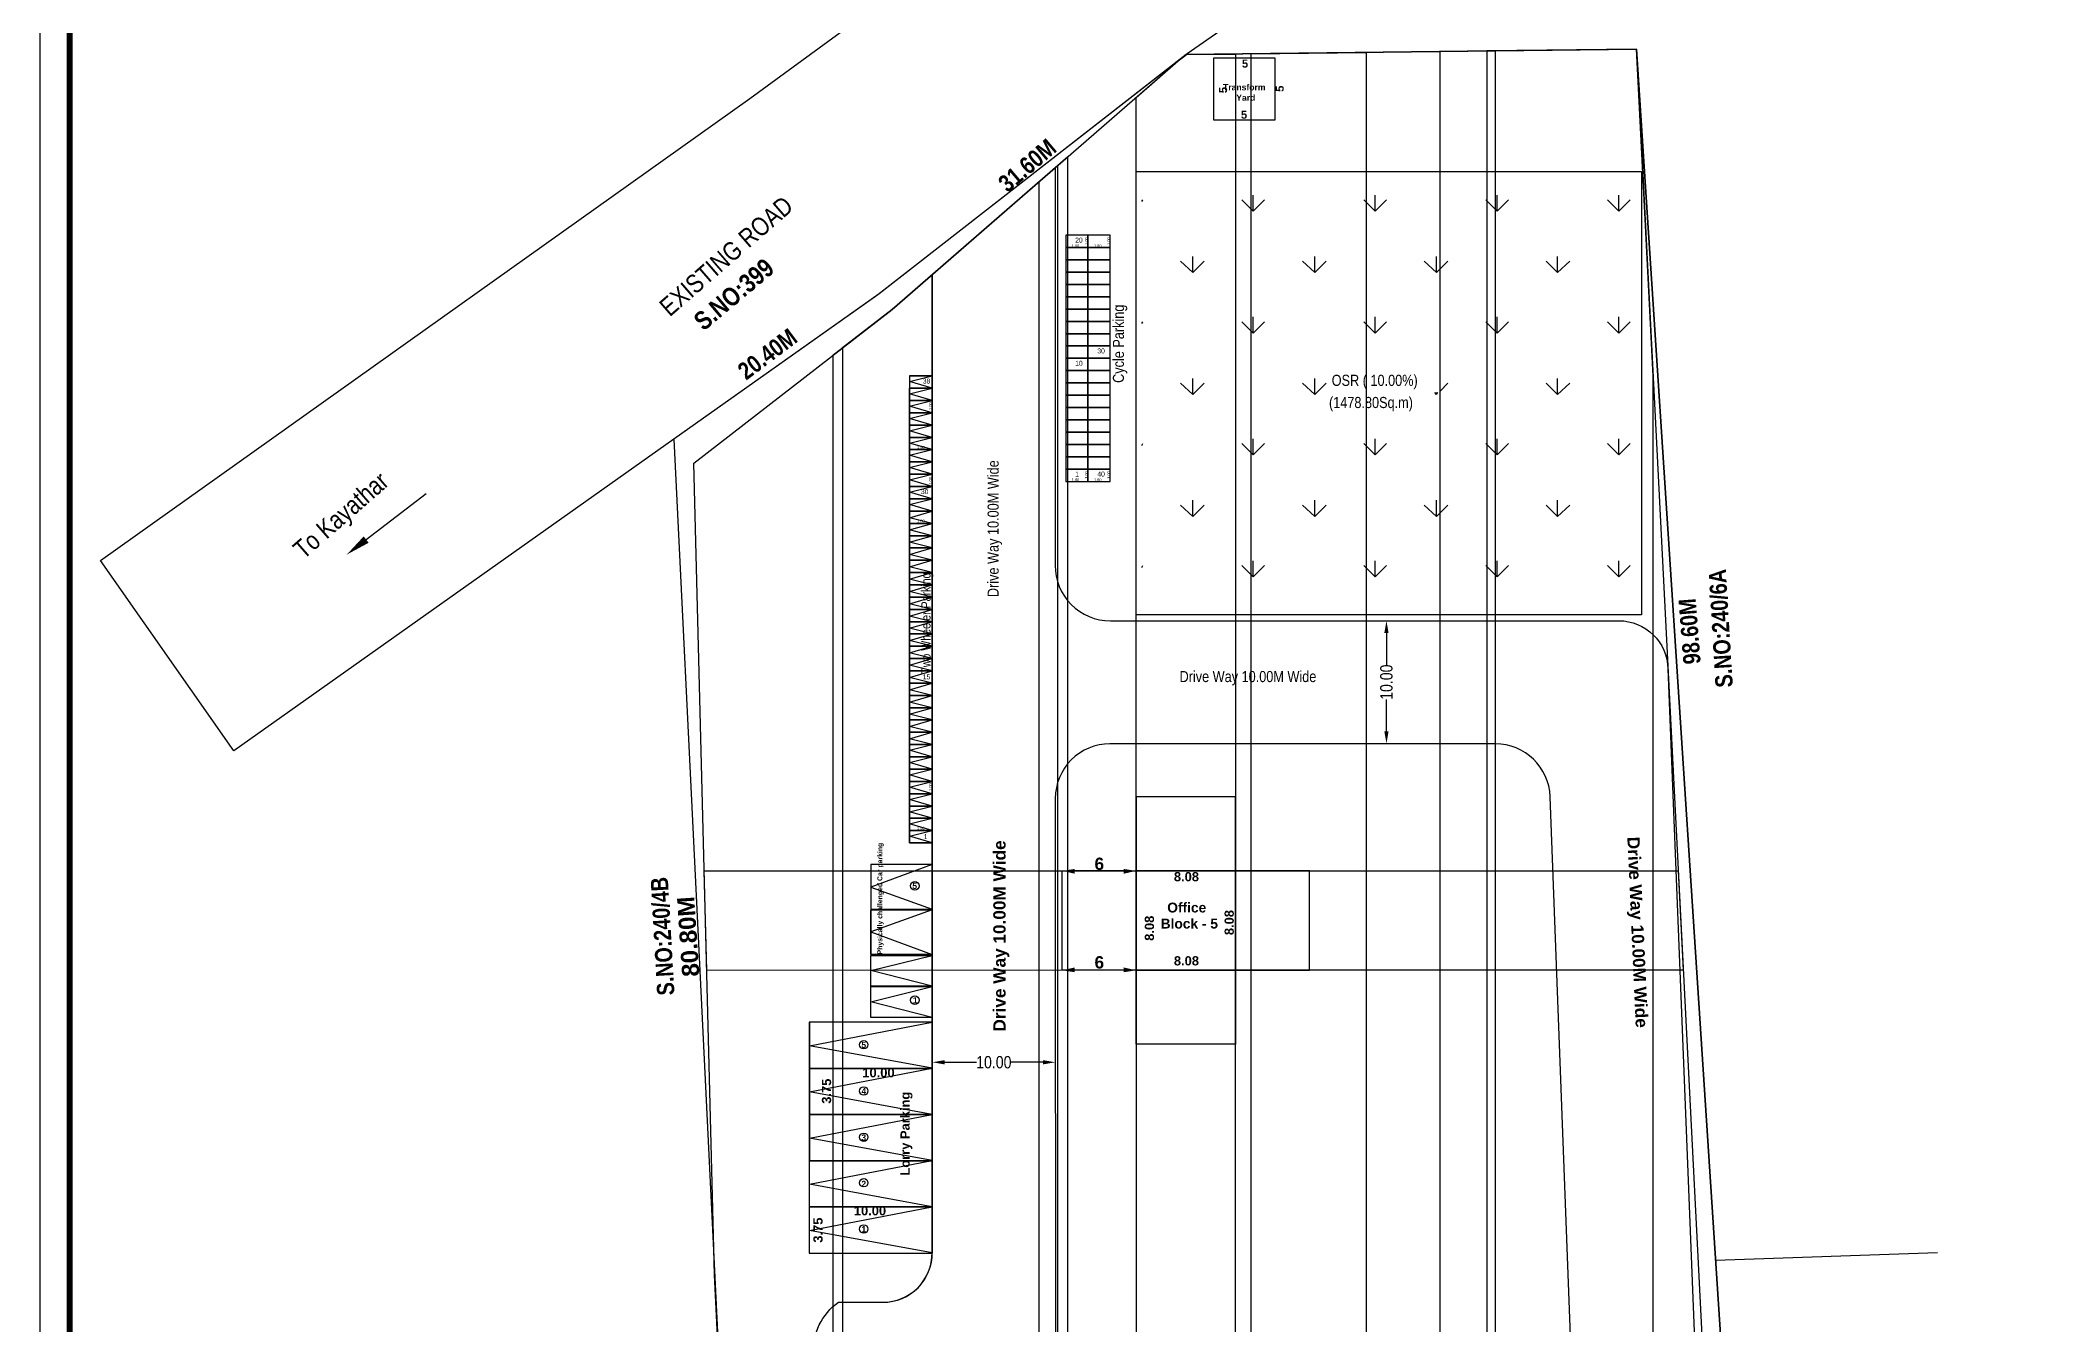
# Model space of a CAD drawing. Header units: metres. Extents: x -941 to 1333, y -28 to 1490.
# Drawn here: x 992.4 to 1155.2, y 576.6 to 680.9 of the extents above; entities that cross this region are included whole.
import ezdxf
from ezdxf import colors
from ezdxf.entities.mleader import LeaderData, LeaderLine
from ezdxf.math import Vec2, Vec3

# ---------------------------------------------------------------- set-up
doc = ezdxf.new("R2010")
doc.units = ezdxf.units.M
for name, color, linetype in [('AS_AT_SITE', 6, 'Continuous'), ('BLK_1_LVL_0_FRONT_SETBACK', 2, 'Continuous'), ('BLK_2_LVL_0_SIDE_SETBACK2', 102, 'Continuous'), ('BLK_3_LVL_0_REAR_SETBACK', 11, 'Continuous'), ('BLK_4_LVL_0_REAR_SETBACK', 11, 'Continuous'), ('BLK_5_COVERED_AREA', 140, 'Continuous'), ('BLK_5_FLR_0_BLT_UP_AREA', 1, 'Continuous'), ('BLK_5_INTERNAL_VEHICULAR_ACCESS', 161, 'Continuous'), ('BLK_5_LVL_0_BLDG_FOOT_PRINT', 1, 'Continuous'), ('BLK_5_LVL_0_FRONT_SETBACK', 2, 'Continuous'), ('BLK_5_LVL_0_REAR_SETBACK', 11, 'Continuous'), ('BLK_5_LVL_0_SIDE_SETBACK1', 171, 'Continuous'), ('BLK_5_LVL_0_SIDE_SETBACK2', 102, 'Continuous'), ('BLK_6_LVL_0_SIDE_SETBACK2', 102, 'Continuous'), ('CYCLE_PARKING', 100, 'Continuous'), ('DA_PARKING', 1, 'Continuous'), ('DISTANCE_BLK', 238, 'Continuous'), ('DRIVE_WAY', 255, 'Continuous'), ('FMB_OR_PLR', 70, 'Continuous'), ('LORRY_PARKING', 175, 'Continuous'), ('OSR_PLAN', 7, 'Continuous'), ('PARKING_SLOT', 30, 'Continuous'), ('PLOT_BOUNDARY', 70, 'Continuous'), ('ROAD_WIDTH', 2, 'Continuous'), ('SUPER_IMPOSED', 5, 'Continuous'), ('TRANSFORMER_YARD', 7, 'Continuous'), ('TWO_WHEELER_PARKING', 2, 'Continuous'), ('window', 3, 'Continuous')]:
    doc.layers.add(name, color=color, linetype=linetype)
doc.styles.add('PDF Arial Bold', font='arialbd.ttf')
doc.styles.get("Standard").update_dxf_attribs({"font": 'arial.ttf'})
doc.styles.add('style2', font='swisscb.ttf')
doc.styles.add('style2A', font='swissc.ttf')
doc.dimstyles.get("Standard").update_dxf_attribs({"dimtxt": 0.4, "dimasz": 0.18, "dimexe": 0.18, "dimexo": 0.0625, "dimgap": 0, "dimtad": 0, "dimzin": 0, "dimdsep": 46, "dimtxsty": 'style2A', "dimcen": 0.09, "dimse1": 1, "dimse2": 1, "dimadec": 0, "dimazin": 0, "dimtfac": 1, "dimtofl": 0, "dimtmove": 0, "dimatfit": 3, "dimfxl": 0, "dimtolj": 1, "dimtzin": 0, "dimarcsym": 0})

# ---------------------------------------------------------------- blocks, each defined once
blk = doc.blocks.new('*D7')
at = {"layer": 'Defpoints', "color": 0}
for p in [(1064.94, 597.39), (1074.94, 597.92), (1074.94, 597.42)]:
    blk.add_point(p, dxfattribs=at)
at = {"layer": 'DRIVE_WAY', "color": 0, "lineweight": -2}
for p, q in [((1065.94, 597.92), (1068.53, 597.92)), ((1073.94, 597.92), (1071.35, 597.92))]:
    blk.add_line(p, q, dxfattribs=at)
at = {"layer": 'DRIVE_WAY', "color": 0}
for points in [[(1065.94, 598.09), (1065.94, 597.75), (1064.94, 597.92)], [(1073.94, 598.09), (1073.94, 597.75), (1074.94, 597.92)]]:
    blk.add_solid(points, dxfattribs=at)
at = {"layer": 'DRIVE_WAY', "color": 0, "insert": (1069.94, 597.92), "char_height": 1, "attachment_point": 5, "style": 'style2A'}
blk.add_mtext('\\A1;10.00', dxfattribs=at)
blk = doc.blocks.new('*D8')
at = {"layer": 'Defpoints', "color": 0}
for p in [(1101.8, 633.79), (1101.8, 623.79), (1101.84, 623.79)]:
    blk.add_point(p, dxfattribs=at)
at = {"layer": 'DRIVE_WAY', "color": 0, "lineweight": -2}
for p, q in [((1101.84, 632.79), (1101.84, 630.2)), ((1101.84, 624.79), (1101.84, 627.38))]:
    blk.add_line(p, q, dxfattribs=at)
at = {"layer": 'DRIVE_WAY', "color": 0}
for points in [[(1101.67, 632.79), (1102.01, 632.79), (1101.84, 633.79)], [(1101.67, 624.79), (1102.01, 624.79), (1101.84, 623.79)]]:
    blk.add_solid(points, dxfattribs=at)
at = {"layer": 'DRIVE_WAY', "color": 0, "insert": (1101.84, 628.79), "char_height": 1, "attachment_point": 5, "rotation": 90, "style": 'style2A'}
blk.add_mtext('\\A1;10.00', dxfattribs=at)

msp = doc.modelspace()

# ---------------------------------------------------------------- linework, layer by layer
at = {"lineweight": 25}
for p, q in [((1064.93667, 661.89796), (1064.93667, 582.42146)), ((1063.09419, 653.66402), (1064.93667, 653.66402)), ((1063.09419, 653.2034), (1064.93667, 653.66402)), ((1064.93667, 652.66601), (1063.09419, 653.2034)), ((1063.09419, 651.668), (1063.09419, 652.66601)), ((1063.09419, 652.66601), (1064.93667, 652.66601)), ((1063.09419, 652.20539), (1064.93667, 652.66601)), ((1064.93667, 652.66601), (1064.93667, 651.668)), ((1064.93667, 651.668), (1063.09419, 652.20539)), ((1063.09419, 650.66999), (1063.09419, 651.668)), ((1063.09419, 651.668), (1064.93667, 651.668)), ((1063.09419, 651.20738), (1064.93667, 651.668)), ((1064.93667, 651.668), (1063.09419, 651.668)), ((1064.93667, 650.66999), (1063.09419, 651.20738)), ((1064.93667, 651.668), (1064.93667, 650.66999)), ((1063.09419, 649.67198), (1063.09419, 650.66999)), ((1063.09419, 650.66999), (1064.93667, 650.66999)), ((1063.09419, 650.20937), (1064.93667, 650.66999)), ((1064.93667, 650.66999), (1063.09419, 650.66999)), ((1064.93667, 649.67198), (1063.09419, 650.20937)), ((1063.09419, 648.67397), (1063.09419, 649.67198)), ((1063.09419, 649.67198), (1064.93667, 649.67198)), ((1063.09419, 649.21136), (1064.93667, 649.67198)), ((1064.93667, 649.67198), (1063.09419, 649.67198)), ((1064.93667, 650.66999), (1064.93667, 649.67198)), ((1064.93667, 649.67198), (1064.93667, 648.67397)), ((1064.93667, 648.67397), (1063.09419, 649.21136)), ((1063.09419, 647.67596), (1063.09419, 648.67397)), ((1063.09419, 648.67397), (1064.93667, 648.67397)), ((1063.09419, 648.21335), (1064.93667, 648.67397)), ((1064.93667, 648.67397), (1063.09419, 648.67397)), ((1064.93667, 647.67596), (1063.09419, 648.21335)), ((1063.09419, 646.67795), (1063.09419, 647.67596)), ((1063.09419, 647.67596), (1064.93667, 647.67596)), ((1063.09419, 647.21534), (1064.93667, 647.67596)), ((1064.93667, 647.67596), (1063.09419, 647.67596)), ((1064.93667, 648.67397), (1064.93667, 647.67596)), ((1064.93667, 647.67596), (1064.93667, 646.67795)), ((1064.93667, 646.67795), (1063.09419, 647.21534)), ((1063.09419, 645.67994), (1063.09419, 646.67795)), ((1063.09419, 646.67795), (1064.93667, 646.67795)), ((1063.09419, 646.21733), (1064.93667, 646.67795)), ((1064.93667, 646.67795), (1063.09419, 646.67795)), ((1064.93667, 645.67994), (1063.09419, 646.21733)), ((1064.93667, 646.67795), (1064.93667, 645.67994)), ((1063.09419, 644.68193), (1063.09419, 645.67994)), ((1063.09419, 645.67994), (1064.93667, 645.67994)), ((1063.09419, 645.21932), (1064.93667, 645.67994)), ((1064.93667, 645.67994), (1063.09419, 645.67994)), ((1064.93667, 644.68193), (1063.09419, 645.21932)), ((1063.09419, 643.68392), (1063.09419, 644.68193)), ((1063.09419, 644.68193), (1064.93667, 644.68193)), ((1063.09419, 644.22131), (1064.93667, 644.68193)), ((1064.93667, 644.68193), (1063.09419, 644.68193)), ((1064.93667, 645.67994), (1064.93667, 644.68193)), ((1064.93667, 644.68193), (1064.93667, 643.68392)), ((1064.93667, 643.68392), (1063.09419, 644.22131)), ((1063.09419, 642.68591), (1063.09419, 643.68392)), ((1063.09419, 643.68392), (1064.93667, 643.68392)), ((1063.09419, 643.2233), (1064.93667, 643.68392)), ((1064.93667, 643.68392), (1063.09419, 643.68392)), ((1064.93667, 642.68591), (1063.09419, 643.2233)), ((1064.93667, 643.68392), (1064.93667, 642.68591)), ((1063.09419, 641.6879), (1063.09419, 642.68591)), ((1063.09419, 642.68591), (1064.93667, 642.68591)), ((1063.09419, 642.14852), (1064.93667, 642.68591)), ((1064.93667, 642.68591), (1063.09419, 642.68591)), ((1064.93667, 641.6879), (1063.09419, 642.14852)), ((1063.09419, 640.68989), (1063.09419, 641.6879)), ((1063.09419, 641.6879), (1064.93667, 641.6879)), ((1063.09419, 641.15051), (1064.93667, 641.6879)), ((1064.93667, 641.6879), (1063.09419, 641.6879)), ((1064.93667, 642.68591), (1064.93667, 641.6879)), ((1064.93667, 641.6879), (1064.93667, 640.68989)), ((1064.93667, 640.68989), (1063.09419, 641.15051)), ((1063.09419, 639.69188), (1063.09419, 640.68989)), ((1063.09419, 640.68989), (1064.93667, 640.68989)), ((1063.09419, 640.1525), (1064.93667, 640.68989)), ((1064.93667, 640.68989), (1063.09419, 640.68989)), ((1064.93667, 639.69188), (1063.09419, 640.1525)), ((1063.09419, 638.69387), (1063.09419, 639.69188)), ((1063.09419, 639.69188), (1064.93667, 639.69188)), ((1063.09419, 639.15449), (1064.93667, 639.69188)), ((1064.93667, 639.69188), (1063.09419, 639.69188)), ((1064.93667, 640.68989), (1064.93667, 639.69188)), ((1064.93667, 639.69188), (1064.93667, 638.69387)), ((1064.93667, 638.69387), (1063.09419, 639.15449)), ((1063.09419, 637.69586), (1063.09419, 638.69387)), ((1063.09419, 638.69387), (1064.93667, 638.69387)), ((1063.09419, 638.15648), (1064.93667, 638.69387)), ((1064.93667, 638.69387), (1063.09419, 638.69387)), ((1064.93667, 637.69586), (1063.09419, 638.15648)), ((1064.93667, 638.69387), (1064.93667, 637.69586)), ((1063.09419, 636.69785), (1063.09419, 637.69586)), ((1063.09419, 637.69586), (1064.93667, 637.69586)), ((1063.09419, 637.15847), (1064.93667, 637.69586)), ((1064.93667, 637.69586), (1063.09419, 637.69586)), ((1064.93667, 636.69785), (1063.09419, 637.15847)), ((1063.09419, 635.69984), (1063.09419, 636.69785)), ((1063.09419, 636.69785), (1064.93667, 636.69785)), ((1063.09419, 636.16046), (1064.93667, 636.69785)), ((1064.93667, 636.69785), (1063.09419, 636.69785)), ((1064.93667, 637.69586), (1064.93667, 636.69785)), ((1064.93667, 636.69785), (1064.93667, 635.69984)), ((1064.93667, 635.69984), (1063.09419, 636.16046)), ((1063.09419, 634.70183), (1063.09419, 635.69984)), ((1063.09419, 635.69984), (1064.93667, 635.69984)), ((1063.09419, 635.16245), (1064.93667, 635.69984)), ((1064.93667, 635.69984), (1063.09419, 635.69984)), ((1064.93667, 634.70183), (1063.09419, 635.16245)), ((1063.09419, 633.70382), (1063.09419, 634.70183)), ((1063.09419, 634.70183), (1064.93667, 634.70183)), ((1063.09419, 634.16444), (1064.93667, 634.70183)), ((1064.93667, 634.70183), (1063.09419, 634.70183)), ((1064.93667, 635.69984), (1064.93667, 634.70183)), ((1064.93667, 634.70183), (1064.93667, 633.70382)), ((1064.93667, 633.70382), (1063.09419, 634.16444)), ((1063.09419, 632.70581), (1063.09419, 633.70382)), ((1063.09419, 633.70382), (1064.93667, 633.70382)), ((1063.09419, 633.16643), (1064.93667, 633.70382)), ((1064.93667, 633.70382), (1063.09419, 633.70382)), ((1064.93667, 632.70581), (1063.09419, 633.16643)), ((1064.93667, 633.70382), (1064.93667, 632.70581)), ((1063.09419, 631.7078), (1063.09419, 632.70581)), ((1063.09419, 632.70581), (1064.93667, 632.70581)), ((1063.09419, 632.16842), (1064.93667, 632.70581)), ((1064.93667, 632.70581), (1063.09419, 632.70581)), ((1064.93667, 631.7078), (1063.09419, 632.16842)), ((1063.09419, 630.70979), (1063.09419, 631.7078)), ((1063.09419, 631.7078), (1064.93667, 631.7078)), ((1063.09419, 631.17041), (1064.93667, 631.7078)), ((1064.93667, 631.7078), (1063.09419, 631.7078)), ((1064.93667, 632.70581), (1064.93667, 631.7078)), ((1064.93667, 631.7078), (1064.93667, 630.70979)), ((1064.93667, 630.70979), (1063.09419, 631.17041)), ((1063.09419, 629.71178), (1063.09419, 630.70979)), ((1063.09419, 630.70979), (1064.93667, 630.70979)), ((1063.09419, 630.1724), (1064.93667, 630.70979)), ((1064.93667, 630.70979), (1063.09419, 630.70979)), ((1064.93667, 629.71178), (1063.09419, 630.1724)), ((1064.93667, 630.70979), (1064.93667, 629.71178)), ((1063.09419, 628.71377), (1063.09419, 629.71178)), ((1063.09419, 629.71178), (1064.93667, 629.71178)), ((1063.09419, 629.17439), (1064.93667, 629.71178)), ((1064.93667, 629.71178), (1063.09419, 629.71178)), ((1064.93667, 628.71377), (1063.09419, 629.17439)), ((1063.09419, 627.71576), (1063.09419, 628.71377)), ((1063.09419, 628.71377), (1064.93667, 628.71377)), ((1063.09419, 628.17638), (1064.93667, 628.71377)), ((1064.93667, 628.71377), (1063.09419, 628.71377)), ((1064.93667, 627.71576), (1063.09419, 628.17638)), ((1064.93667, 629.71178), (1064.93667, 628.71377)), ((1064.93667, 628.71377), (1064.93667, 627.71576)), ((1063.09419, 626.71775), (1063.09419, 627.71576)), ((1063.09419, 627.71576), (1064.93667, 627.71576)), ((1063.09419, 627.17837), (1064.93667, 627.71576)), ((1064.93667, 627.71576), (1063.09419, 627.71576)), ((1064.93667, 626.71775), (1063.09419, 627.17837)), ((1063.09419, 625.71974), (1063.09419, 626.71775)), ((1063.09419, 626.71775), (1064.93667, 626.71775)), ((1063.09419, 626.18036), (1064.93667, 626.71775)), ((1064.93667, 626.71775), (1063.09419, 626.71775)), ((1064.93667, 627.71576), (1064.93667, 626.71775)), ((1064.93667, 626.71775), (1064.93667, 625.71974)), ((1064.93667, 625.71974), (1063.09419, 626.18036)), ((1063.09419, 624.72173), (1063.09419, 625.71974)), ((1063.09419, 625.71974), (1064.93667, 625.71974)), ((1063.09419, 625.18235), (1064.93667, 625.71974)), ((1064.93667, 625.71974), (1063.09419, 625.71974)), ((1064.93667, 624.72173), (1063.09419, 625.18235)), ((1064.93667, 625.71974), (1064.93667, 624.72173)), ((1063.09419, 623.72372), (1063.09419, 624.72173)), ((1063.09419, 624.72173), (1064.93667, 624.72173)), ((1063.09419, 624.18434), (1064.93667, 624.72173)), ((1064.93667, 624.72173), (1063.09419, 624.72173)), ((1064.93667, 623.72372), (1063.09419, 624.18434)), ((1063.09419, 622.72571), (1063.09419, 623.72372)), ((1063.09419, 623.72372), (1064.93667, 623.72372)), ((1063.09419, 623.2631), (1064.93667, 623.72372)), ((1064.93667, 623.72372), (1063.09419, 623.72372)), ((1063.09419, 623.72372), (1064.93667, 623.72372)), ((1064.93667, 623.72372), (1063.09419, 623.72372)), ((1064.93667, 622.72571), (1063.09419, 623.2631)), ((1064.93667, 624.72173), (1064.93667, 623.72372)), ((1064.93667, 623.72372), (1064.93667, 622.72571)), ((1063.09419, 621.7277), (1063.09419, 622.72571)), ((1063.09419, 622.72571), (1064.93667, 622.72571)), ((1063.09419, 622.26509), (1064.93667, 622.72571)), ((1064.93667, 622.72571), (1063.09419, 622.72571)), ((1064.93667, 621.7277), (1063.09419, 622.26509)), ((1063.09419, 620.72969), (1063.09419, 621.7277)), ((1063.09419, 621.7277), (1064.93667, 621.7277)), ((1063.09419, 621.26708), (1064.93667, 621.7277)), ((1064.93667, 621.7277), (1063.09419, 621.7277)), ((1064.93667, 622.72571), (1064.93667, 621.7277)), ((1064.93667, 621.7277), (1064.93667, 620.72969)), ((1064.93667, 620.72969), (1063.09419, 621.26708)), ((1063.09419, 619.73168), (1063.09419, 620.72969)), ((1063.09419, 620.72969), (1064.93667, 620.72969)), ((1063.09419, 620.26907), (1064.93667, 620.72969)), ((1064.93667, 620.72969), (1063.09419, 620.72969)), ((1064.93667, 619.73168), (1063.09419, 620.26907)), ((1064.93667, 620.72969), (1064.93667, 619.73168)), ((1063.09419, 618.73367), (1063.09419, 619.73168)), ((1063.09419, 619.73168), (1064.93667, 619.73168)), ((1063.09419, 619.27106), (1064.93667, 619.73168)), ((1064.93667, 619.73168), (1063.09419, 619.73168)), ((1064.93667, 618.73367), (1063.09419, 619.27106)), ((1063.09419, 617.73566), (1063.09419, 618.73367)), ((1063.09419, 618.73367), (1064.93667, 618.73367)), ((1063.09419, 618.27305), (1064.93667, 618.73367)), ((1064.93667, 618.73367), (1063.09419, 618.73367)), ((1064.93667, 619.73168), (1064.93667, 618.73367)), ((1064.93667, 618.73367), (1064.93667, 617.73566)), ((1064.93667, 617.73566), (1063.09419, 618.27305)), ((1063.09419, 616.73765), (1063.09419, 617.73566)), ((1063.09419, 617.73566), (1064.93667, 617.73566)), ((1063.09419, 617.27504), (1064.93667, 617.73566)), ((1064.93667, 617.73566), (1063.09419, 617.73566)), ((1064.93667, 616.73765), (1063.09419, 617.27504)), ((1064.93667, 617.73566), (1064.93667, 616.73765)), ((1063.09419, 615.73964), (1063.09419, 616.73765)), ((1063.09419, 616.73765), (1064.93667, 616.73765)), ((1063.09419, 616.27703), (1064.93667, 616.73765)), ((1064.93667, 616.73765), (1063.09419, 616.73765)), ((1064.93667, 615.73964), (1063.09419, 616.27703)), ((1064.93667, 615.73964), (1063.09419, 615.73964)), ((1064.93667, 616.73765), (1064.93667, 615.73964)), ((1059.93662, 605.37569), (1064.93667, 606.60401)), ((1064.93667, 604.10737), (1059.93662, 605.37569)), ((1059.93662, 602.84228), (1064.93667, 604.0706)), ((1064.93667, 601.56719), (1059.93662, 602.84228)), ((1054.95657, 599.26394), (1064.93667, 601.18319)), ((1054.95657, 601.15334), (1054.95657, 597.39161)), ((1064.93667, 597.39161), (1064.93667, 601.15334)), ((1064.93667, 597.43319), (1054.95657, 599.26394)), ((1054.95657, 595.51394), (1064.93667, 597.43319)), ((1054.95657, 597.39161), (1054.95657, 593.62988)), ((1064.93667, 593.62988), (1064.93667, 597.39161)), ((1064.93667, 593.68319), (1054.95657, 595.51394)), ((1054.95657, 591.76394), (1064.93667, 593.68319)), ((1054.95657, 593.62988), (1054.95657, 589.94492)), ((1064.93667, 589.94492), (1064.93667, 593.62988)), ((1064.93667, 589.93319), (1054.95657, 591.76394)), ((1054.95657, 588.01394), (1064.93667, 589.93319)), ((1064.93667, 586.18319), (1064.93667, 589.94492)), ((1064.93667, 586.18319), (1054.95657, 588.01394)), ((1054.95657, 584.26394), (1064.93667, 586.18319)), ((1064.93667, 586.18319), (1054.95657, 586.18319)), ((1054.95657, 586.18319), (1064.93667, 586.18319)), ((1064.93667, 582.42146), (1064.93667, 586.18319)), ((1064.93667, 582.43319), (1054.95657, 584.26394))]:
    msp.add_line(p, q, dxfattribs=at)
msp.add_lwpolyline([(1280.48787, 745.95889), (1280.48787, 471.15433), (992.44914, 471.15433), (992.44914, 745.95889)], close=True, dxfattribs=at)
at = {"lineweight": 25, "const_width": 0.501}
msp.add_lwpolyline([(1278.07605, 743.54706), (1278.07605, 473.56615), (994.86096, 473.56615), (994.86096, 743.54706)], close=True, dxfattribs=at)
msp.add_lwpolyline([(1122.15384, 680.20276), (1134.22181, 495.39636)])
at = {"lineweight": 25}
for points in [[(1081.95927, 667.81988), (1082.03604, 667.97342)], [(1091.01813, 667.05218), (1090.09689, 667.97342)], [(1091.93937, 667.97342), (1091.01813, 667.05218), (1091.01813, 668.35727)], [(1100.92146, 667.05218), (1100.00022, 667.97342)], [(1101.8427, 667.97342), (1100.92146, 667.05218), (1100.92146, 668.35727)], [(1110.82479, 667.05218), (1109.90355, 667.97342)], [(1111.74603, 667.97342), (1110.82479, 667.05218), (1110.82479, 668.35727)], [(1120.72812, 667.05218), (1119.80688, 667.97342)], [(1121.64936, 667.97342), (1120.72812, 667.05218), (1120.72812, 668.35727)], [(1086.10485, 662.06213), (1085.10684, 662.98337)], [(1087.02609, 662.98337), (1086.10485, 662.06213), (1086.10485, 663.36722)], [(1096.00818, 662.06213), (1095.01017, 662.98337)], [(1096.92942, 662.98337), (1096.00818, 662.06213), (1096.00818, 663.36722)], [(1105.91151, 662.06213), (1104.9135, 662.98337)], [(1106.83275, 662.98337), (1105.91151, 662.06213), (1105.91151, 663.36722)], [(1115.73807, 662.06213), (1114.81683, 662.98337)], [(1116.73608, 662.98337), (1115.73807, 662.06213), (1115.73807, 663.36722)], [(1081.95927, 657.91655), (1082.03604, 658.07009)], [(1091.01813, 657.14885), (1090.09689, 658.07009)], [(1091.93937, 658.07009), (1091.01813, 657.14885), (1091.01813, 658.45394)], [(1100.92146, 657.14885), (1100.00022, 658.07009)], [(1101.8427, 658.07009), (1100.92146, 657.14885), (1100.92146, 658.45394)], [(1110.82479, 657.14885), (1109.90355, 658.07009)], [(1111.74603, 658.07009), (1110.82479, 657.14885), (1110.82479, 658.45394)], [(1120.72812, 657.14885), (1119.80688, 658.07009)], [(1121.64936, 658.07009), (1120.72812, 657.14885), (1120.72812, 658.45394)], [(1086.10485, 652.1588), (1085.10684, 653.08004)], [(1087.02609, 653.08004), (1086.10485, 652.1588), (1086.10485, 653.46389)], [(1096.00818, 652.1588), (1095.01017, 653.08004)], [(1096.92942, 653.08004), (1096.00818, 652.1588), (1096.00818, 653.46389)], [(1106.21859, 652.46588), (1106.83275, 653.08004)], [(1115.73807, 652.1588), (1114.81683, 653.08004)], [(1116.73608, 653.08004), (1115.73807, 652.1588), (1115.73807, 653.46389)], [(1105.91151, 652.1588), (1105.75797, 652.31234)], [(1105.98828, 652.31234), (1105.91151, 652.1588), (1105.91151, 652.31234)], [(1081.95927, 648.01322), (1082.03604, 648.16676)], [(1091.01813, 647.24552), (1090.09689, 648.16676)], [(1091.93937, 648.16676), (1091.01813, 647.24552), (1091.01813, 648.55061)], [(1100.92146, 647.24552), (1100.00022, 648.16676)], [(1101.8427, 648.16676), (1100.92146, 647.24552), (1100.92146, 648.55061)], [(1110.82479, 647.24552), (1109.90355, 648.16676)], [(1111.74603, 648.16676), (1110.82479, 647.24552), (1110.82479, 648.55061)], [(1120.72812, 647.24552), (1119.80688, 648.16676)], [(1121.64936, 648.16676), (1120.72812, 647.24552), (1120.72812, 648.55061)], [(1086.10485, 642.25547), (1085.10684, 643.17671)], [(1087.02609, 643.17671), (1086.10485, 642.25547), (1086.10485, 643.56056)], [(1096.00818, 642.25547), (1095.01017, 643.17671)], [(1096.92942, 643.17671), (1096.00818, 642.25547), (1096.00818, 643.56056)], [(1105.91151, 642.25547), (1104.9135, 643.17671)], [(1106.83275, 643.17671), (1105.91151, 642.25547), (1105.91151, 643.56056)], [(1115.73807, 642.25547), (1114.81683, 643.17671)], [(1116.73608, 643.17671), (1115.73807, 642.25547), (1115.73807, 643.56056)], [(1081.95927, 638.10989), (1082.03604, 638.26343)], [(1091.01813, 637.34219), (1090.09689, 638.26343)], [(1091.93937, 638.26343), (1091.01813, 637.34219), (1091.01813, 638.64728)], [(1100.92146, 637.34219), (1100.00022, 638.26343)], [(1101.8427, 638.26343), (1100.92146, 637.34219), (1100.92146, 638.64728)], [(1110.82479, 637.34219), (1109.90355, 638.26343)], [(1111.74603, 638.26343), (1110.82479, 637.34219), (1110.82479, 638.64728)], [(1120.72812, 637.34219), (1119.80688, 638.26343)], [(1121.64936, 638.26343), (1120.72812, 637.34219), (1120.72812, 638.64728)], [(1064.93667, 613.97393), (1059.94662, 613.97393), (1059.94662, 610.36574), (1064.93667, 610.36574), (1064.93667, 613.97393), (1059.94662, 612.13145), (1064.93667, 610.36574)], [(1080.50064, 613.46672), (1076.5086, 613.46672)], [(1064.93667, 610.28897), (1059.94662, 610.28897), (1059.93662, 606.68078), (1064.93667, 606.68078), (1064.93667, 610.28897), (1059.94662, 608.52326), (1064.93667, 606.68078)], [(1080.50064, 605.3891), (1076.5086, 605.3891)], [(1128.57643, 581.84854), (1146.61738, 582.4627)]]:
    msp.add_lwpolyline(points, dxfattribs=at)
for centre in [(1063.51643, 612.24661), (1063.51643, 602.95744), (1059.37085, 599.34925), (1059.37085, 595.58752), (1059.37085, 591.82579), (1059.37085, 588.14083), (1059.37085, 584.3791)]:
    msp.add_circle(centre, 0.34546, dxfattribs=at)
msp.add_arc((1060.90625, 582.45985), 4.03042, 269.9999991, 0.0000009, dxfattribs=at)
for points in [[(1076.5086, 613.62026), (1076.5086, 613.23641), (1075.51059, 613.46672)], [(1080.50064, 613.62026), (1080.50064, 613.23641), (1081.49865, 613.46672)], [(1076.5086, 605.61941), (1076.5086, 605.23556), (1075.51059, 605.3891)], [(1080.50064, 605.61941), (1080.50064, 605.23556), (1081.49865, 605.3891)]]:
    msp.add_solid(points)
at = {"layer": 'AS_AT_SITE'}
msp.add_lwpolyline([(1122.15384, 680.20276), (1085.55654, 679.75855), (1060.63162, 660.33413), (1043.94159, 648.52034), (1052.22106, 479.12256), (1134.22181, 495.39636)], close=True, dxfattribs=at)
at = {"layer": 'BLK_1_LVL_0_FRONT_SETBACK'}
msp.add_lwpolyline([(1075.13675, 670.75509), (1075.13675, 670.75509), (1061.68128, 659.07118), (1056.84675, 655.3289), (1056.84675, 568.59491), (1075.13675, 568.59491)], close=True, dxfattribs=at)
at = {"layer": 'BLK_2_LVL_0_SIDE_SETBACK2'}
msp.add_lwpolyline([(1110.00302, 535.57687), (1123.50302, 535.57687), (1123.50302, 653.65208), (1122.15384, 680.20276), (1110.00337, 680.05528)], close=True, dxfattribs=at)
at = {"layer": 'BLK_3_LVL_0_REAR_SETBACK'}
msp.add_lwpolyline([(1057.65732, 501.62491), (1075.94858, 501.62491), (1075.94858, 671.46003), (1061.68128, 659.07118), (1057.65732, 655.95634)], close=True, dxfattribs=at)
at = {"layer": 'BLK_4_LVL_0_REAR_SETBACK'}
msp.add_lwpolyline([(1090.86063, 500.06377), (1090.86063, 679.82293), (1100.19431, 679.93622), (1100.1898, 500.06377)], close=True, dxfattribs=at)
at = {"layer": 'BLK_5_COVERED_AREA', "lineweight": 25}
msp.add_lwpolyline([(1081.49865, 613.46672), (1089.5795, 613.46672), (1089.5795, 605.3891), (1081.49865, 605.3891)], close=True, dxfattribs=at)
at = {"layer": 'BLK_5_FLR_0_BLT_UP_AREA', "color": 45, "lineweight": 25}
msp.add_lwpolyline([(1081.49865, 613.46672), (1089.5795, 613.46672), (1089.5795, 605.3891), (1081.49865, 605.3891)], close=True, dxfattribs=at)
at = {"layer": 'BLK_5_INTERNAL_VEHICULAR_ACCESS'}
for points in [[(1081.49865, 613.46672), (1089.5795, 613.46672), (1089.5795, 619.46672), (1081.49865, 619.46672)], [(1081.49865, 605.3891), (1075.49865, 605.3891), (1075.49865, 613.46672), (1081.49865, 613.46672)], [(1089.5795, 605.3891), (1095.5795, 605.3891), (1095.5795, 613.46672), (1089.5795, 613.46672)], [(1081.49865, 605.3891), (1089.5795, 605.3891), (1089.5795, 599.3891), (1081.49865, 599.3891)]]:
    msp.add_lwpolyline(points, close=True, dxfattribs=at)
at = {"layer": 'BLK_5_LVL_0_BLDG_FOOT_PRINT', "lineweight": 25}
msp.add_lwpolyline([(1081.49865, 613.46672), (1089.5795, 613.46672), (1089.5795, 605.3891), (1081.49865, 605.3891)], close=True, dxfattribs=at)
at = {"layer": 'BLK_5_LVL_0_FRONT_SETBACK'}
msp.add_lwpolyline([(1089.5795, 613.46672), (1081.49865, 613.46369), (1081.49865, 676.27937), (1084.92157, 679.25162), (1085.34508, 679.58171), (1085.59952, 679.75907), (1089.5795, 679.80738)], close=True, dxfattribs=at)
at = {"layer": 'BLK_5_LVL_0_REAR_SETBACK'}
msp.add_lwpolyline([(1089.5795, 605.3891), (1081.49865, 605.3891), (1081.49865, 486.05878), (1089.5795, 487.54116)], close=True, dxfattribs=at)
at = {"layer": 'BLK_5_LVL_0_SIDE_SETBACK1'}
msp.add_lwpolyline([(1089.5795, 613.46672), (1125.54504, 613.46672), (1125.9555, 605.3891), (1089.5795, 605.3891)], close=True, dxfattribs=at)
at = {"layer": 'BLK_5_LVL_0_SIDE_SETBACK2'}
msp.add_lwpolyline([(1081.49865, 613.46369), (1081.49865, 605.3891), (1046.62051, 605.38607), (1046.41208, 613.46369)], close=True, dxfattribs=at)
at = {"layer": 'BLK_6_LVL_0_SIDE_SETBACK2'}
msp.add_lwpolyline([(1106.18714, 506.07549), (1110.6898, 506.07549), (1110.6898, 680.06361), (1106.18714, 680.00896)], close=True, dxfattribs=at)
at = {"layer": 'CYCLE_PARKING'}
for points in [[(1075.78537, 664.09596), (1077.58537, 664.09596), (1077.58537, 665.09596), (1075.78537, 665.09596)], [(1075.78537, 663.09596), (1077.58537, 663.09596), (1077.58537, 664.09596), (1075.78537, 664.09596)], [(1077.58537, 664.09596), (1079.38537, 664.09596), (1079.38537, 665.09596), (1077.58537, 665.09596)], [(1077.58537, 663.09596), (1079.38537, 663.09596), (1079.38537, 664.09596), (1077.58537, 664.09596)], [(1075.78537, 662.09596), (1077.58537, 662.09596), (1077.58537, 663.09596), (1075.78537, 663.09596)], [(1077.58537, 662.09596), (1079.38537, 662.09596), (1079.38537, 663.09596), (1077.58537, 663.09596)], [(1075.78537, 661.09596), (1077.58537, 661.09596), (1077.58537, 662.09596), (1075.78537, 662.09596)], [(1075.78537, 660.09596), (1077.58537, 660.09596), (1077.58537, 661.09596), (1075.78537, 661.09596)], [(1077.58537, 661.09596), (1079.38537, 661.09596), (1079.38537, 662.09596), (1077.58537, 662.09596)], [(1077.58537, 660.09596), (1079.38537, 660.09596), (1079.38537, 661.09596), (1077.58537, 661.09596)], [(1075.78537, 659.09596), (1077.58537, 659.09596), (1077.58537, 660.09596), (1075.78537, 660.09596)], [(1075.78537, 658.09596), (1077.58537, 658.09596), (1077.58537, 659.09596), (1075.78537, 659.09596)], [(1077.58537, 659.09596), (1079.38537, 659.09596), (1079.38537, 660.09596), (1077.58537, 660.09596)], [(1077.58537, 658.09596), (1079.38537, 658.09596), (1079.38537, 659.09596), (1077.58537, 659.09596)], [(1075.78537, 657.09596), (1077.58537, 657.09596), (1077.58537, 658.09596), (1075.78537, 658.09596)], [(1077.58537, 657.09596), (1079.38537, 657.09596), (1079.38537, 658.09596), (1077.58537, 658.09596)], [(1075.78537, 656.09596), (1077.58537, 656.09596), (1077.58537, 657.09596), (1075.78537, 657.09596)], [(1075.78537, 655.09596), (1077.58537, 655.09596), (1077.58537, 656.09596), (1075.78537, 656.09596)], [(1077.58537, 656.09596), (1079.38537, 656.09596), (1079.38537, 657.09596), (1077.58537, 657.09596)], [(1077.58537, 655.09596), (1079.38537, 655.09596), (1079.38537, 656.09596), (1077.58537, 656.09596)], [(1075.78537, 654.09596), (1077.58537, 654.09596), (1077.58537, 655.09596), (1075.78537, 655.09596)], [(1077.58537, 654.09596), (1079.38537, 654.09596), (1079.38537, 655.09596), (1077.58537, 655.09596)], [(1075.78537, 653.09596), (1077.58537, 653.09596), (1077.58537, 654.09596), (1075.78537, 654.09596)], [(1075.78537, 652.09596), (1077.58537, 652.09596), (1077.58537, 653.09596), (1075.78537, 653.09596)], [(1077.58537, 653.09596), (1079.38537, 653.09596), (1079.38537, 654.09596), (1077.58537, 654.09596)], [(1077.58537, 652.09596), (1079.38537, 652.09596), (1079.38537, 653.09596), (1077.58537, 653.09596)], [(1075.78537, 651.09596), (1077.58537, 651.09596), (1077.58537, 652.09596), (1075.78537, 652.09596)], [(1075.78537, 650.09596), (1077.58537, 650.09596), (1077.58537, 651.09596), (1075.78537, 651.09596)], [(1077.58537, 651.09596), (1079.38537, 651.09596), (1079.38537, 652.09596), (1077.58537, 652.09596)], [(1077.58537, 650.09596), (1079.38537, 650.09596), (1079.38537, 651.09596), (1077.58537, 651.09596)], [(1075.78537, 649.09596), (1077.58537, 649.09596), (1077.58537, 650.09596), (1075.78537, 650.09596)], [(1077.58537, 649.09596), (1079.38537, 649.09596), (1079.38537, 650.09596), (1077.58537, 650.09596)], [(1075.78537, 648.09596), (1077.58537, 648.09596), (1077.58537, 649.09596), (1075.78537, 649.09596)], [(1075.78537, 647.09596), (1077.58537, 647.09596), (1077.58537, 648.09596), (1075.78537, 648.09596)], [(1077.58537, 648.09596), (1079.38537, 648.09596), (1079.38537, 649.09596), (1077.58537, 649.09596)], [(1077.58537, 647.09596), (1079.38537, 647.09596), (1079.38537, 648.09596), (1077.58537, 648.09596)], [(1075.78537, 646.09596), (1077.58537, 646.09596), (1077.58537, 647.09596), (1075.78537, 647.09596)], [(1075.78537, 645.09596), (1077.58537, 645.09596), (1077.58537, 646.09596), (1075.78537, 646.09596)], [(1077.58537, 646.09596), (1079.38537, 646.09596), (1079.38537, 647.09596), (1077.58537, 647.09596)], [(1077.58537, 645.09596), (1079.38537, 645.09596), (1079.38537, 646.09596), (1077.58537, 646.09596)]]:
    msp.add_lwpolyline(points, close=True, dxfattribs=at)
at = {"layer": 'DA_PARKING'}
for points in [[(1059.94662, 610.36574), (1064.93667, 610.36574), (1064.93667, 613.97393), (1059.94662, 613.97393)], [(1059.94662, 610.28897), (1064.93667, 610.28897), (1064.93667, 606.68078), (1059.94662, 606.68078)]]:
    msp.add_lwpolyline(points, close=True, dxfattribs=at)
at = {"layer": 'DISTANCE_BLK', "lineweight": 25}
msp.add_lwpolyline([(1081.49865, 613.46672), (1089.5795, 613.46672), (1089.5795, 605.3891), (1081.49865, 605.3891)], close=True, dxfattribs=at)
at = {"layer": 'DRIVE_WAY'}
for points in [[(1055.34032, 574.21075, -0.270753734), (1057.32467, 578.42942), (1060.94463, 578.42942, 0.417019132), (1064.93667, 582.45985), (1064.93667, 661.89796), (1074.91677, 670.56407), (1074.91677, 638.27164, 0.414221004), (1079.40809, 633.78043), (1120.71008, 633.78059, -0.407940829), (1124.71182, 629.86387), (1128.19515, 541.96367, -0.427717681)], [(1117.75108, 550.54346), (1115.14224, 619.49077, 0.402989761), (1110.6898, 623.78072), (1079.36181, 623.7814, 0.414226247), (1074.93588, 619.35548), (1074.93883, 568.21082)]]:
    msp.add_lwpolyline(points, format="xyb", dxfattribs=at)
at = {"layer": 'FMB_OR_PLR'}
msp.add_lwpolyline([(1073.63032, 484.61537), (1073.63032, 669.44699)], dxfattribs=at)
at = {"layer": 'LORRY_PARKING'}
for points in [[(1064.93667, 601.17146), (1054.93667, 601.17146), (1054.93667, 597.42146), (1064.93667, 597.42146)], [(1064.93667, 597.42146), (1054.93667, 597.42146), (1054.93667, 593.67146), (1064.93667, 593.67146)], [(1064.93667, 593.67146), (1054.93667, 593.67146), (1054.93667, 589.92146), (1064.93667, 589.92146)], [(1064.93667, 589.92146), (1054.93667, 589.92146), (1054.93667, 586.17146), (1064.93667, 586.17146)], [(1064.93667, 586.17146), (1054.93667, 586.17146), (1054.93667, 582.42146), (1064.93667, 582.42146)]]:
    msp.add_lwpolyline(points, close=True, dxfattribs=at)
at = {"layer": 'OSR_PLAN', "lineweight": 25}
msp.add_lwpolyline([(1081.49351, 670.27652), (1122.56546, 670.27652), (1122.56546, 634.27139), (1081.49351, 634.27139)], close=True, dxfattribs=at)
at = {"layer": 'PARKING_SLOT', "lineweight": 25}
for points in [[(1064.93667, 604.10737), (1059.93662, 604.10737), (1059.93662, 606.60401), (1064.93667, 606.60401)], [(1064.93667, 601.56719), (1059.93662, 601.56719), (1059.93662, 604.0706), (1064.93667, 604.0706)]]:
    msp.add_lwpolyline(points, close=True, dxfattribs=at)
at = {"layer": 'PLOT_BOUNDARY'}
msp.add_lwpolyline([(1131.55269, 495.24092), (1052.14523, 480.67405), (1047.25873, 580.65165), (1045.55732, 646.59006), (1061.68128, 659.07118), (1084.92157, 679.25162), (1085.34508, 679.58171), (1085.59952, 679.75907), (1122.15384, 680.20276)], close=True, dxfattribs=at)
at = {"layer": 'ROAD_WIDTH'}
msp.add_lwpolyline([(1091.85358, 706.70481), (1104.08327, 692.66336), (1085.63848, 679.82125), (1085.63848, 679.82125), (1085.63848, 679.82125), (1085.63848, 679.82125), (1060.51572, 660.2521), (1043.94159, 648.52034), (1008.19535, 623.20941), (997.3636, 638.66317), (1050.11378, 676.1878)], close=True, dxfattribs=at)
at = {"layer": 'SUPER_IMPOSED'}
msp.add_lwpolyline([(1131.55269, 495.24092), (1052.14523, 480.67405), (1047.25873, 580.65165), (1045.55732, 646.59006), (1061.68128, 659.07118), (1084.92157, 679.25162), (1085.34508, 679.58171), (1085.59952, 679.75907), (1122.15384, 680.20276)], close=True, dxfattribs=at)
at = {"layer": 'TRANSFORMER_YARD', "lineweight": 25}
msp.add_lwpolyline([(1087.79379, 679.47221), (1087.79379, 674.47216), (1092.79384, 674.47216), (1092.79384, 679.47221)], close=True, dxfattribs=at)
at = {"layer": 'TWO_WHEELER_PARKING'}
for points in [[(1063.09419, 652.66601), (1064.93667, 652.66601), (1064.93667, 653.66402), (1063.09419, 653.66402)], [(1063.09419, 651.668), (1064.93667, 651.668), (1064.93667, 652.66601), (1063.09419, 652.66601)], [(1063.09419, 650.66999), (1064.93667, 650.66999), (1064.93667, 651.668), (1063.09419, 651.668)], [(1063.09419, 649.67198), (1064.93667, 649.67198), (1064.93667, 650.66999), (1063.09419, 650.66999)], [(1063.09419, 648.67397), (1064.93667, 648.67397), (1064.93667, 649.67198), (1063.09419, 649.67198)], [(1063.09419, 647.67596), (1064.93667, 647.67596), (1064.93667, 648.67397), (1063.09419, 648.67397)], [(1063.09419, 646.67795), (1064.93667, 646.67795), (1064.93667, 647.67596), (1063.09419, 647.67596)], [(1063.09419, 645.67994), (1064.93667, 645.67994), (1064.93667, 646.67795), (1063.09419, 646.67795)], [(1063.09419, 644.68193), (1064.93667, 644.68193), (1064.93667, 645.67994), (1063.09419, 645.67994)], [(1063.09419, 643.68392), (1064.93667, 643.68392), (1064.93667, 644.68193), (1063.09419, 644.68193)], [(1063.09419, 642.68591), (1064.93667, 642.68591), (1064.93667, 643.68392), (1063.09419, 643.68392)], [(1063.09419, 641.6879), (1064.93667, 641.6879), (1064.93667, 642.68591), (1063.09419, 642.68591)], [(1063.09419, 640.68989), (1064.93667, 640.68989), (1064.93667, 641.6879), (1063.09419, 641.6879)], [(1063.09419, 639.69188), (1064.93667, 639.69188), (1064.93667, 640.68989), (1063.09419, 640.68989)], [(1063.09419, 638.69387), (1064.93667, 638.69387), (1064.93667, 639.69188), (1063.09419, 639.69188)], [(1063.09419, 637.69586), (1064.93667, 637.69586), (1064.93667, 638.69387), (1063.09419, 638.69387)], [(1063.09419, 636.69785), (1064.93667, 636.69785), (1064.93667, 637.69586), (1063.09419, 637.69586)], [(1063.09419, 635.69984), (1064.93667, 635.69984), (1064.93667, 636.69785), (1063.09419, 636.69785)], [(1063.09419, 634.70183), (1064.93667, 634.70183), (1064.93667, 635.69984), (1063.09419, 635.69984)], [(1063.09419, 633.70382), (1064.93667, 633.70382), (1064.93667, 634.70183), (1063.09419, 634.70183)], [(1063.09419, 632.70581), (1064.93667, 632.70581), (1064.93667, 633.70382), (1063.09419, 633.70382)], [(1063.09419, 631.7078), (1064.93667, 631.7078), (1064.93667, 632.70581), (1063.09419, 632.70581)], [(1063.09419, 630.70979), (1064.93667, 630.70979), (1064.93667, 631.7078), (1063.09419, 631.7078)], [(1063.09419, 629.71178), (1064.93667, 629.71178), (1064.93667, 630.70979), (1063.09419, 630.70979)], [(1063.09419, 628.71377), (1064.93667, 628.71377), (1064.93667, 629.71178), (1063.09419, 629.71178)], [(1063.09419, 627.71576), (1064.93667, 627.71576), (1064.93667, 628.71377), (1063.09419, 628.71377)], [(1063.09419, 626.71775), (1064.93667, 626.71775), (1064.93667, 627.71576), (1063.09419, 627.71576)], [(1063.09419, 625.71974), (1064.93667, 625.71974), (1064.93667, 626.71775), (1063.09419, 626.71775)], [(1063.09419, 624.72173), (1064.93667, 624.72173), (1064.93667, 625.71974), (1063.09419, 625.71974)], [(1063.09419, 623.72372), (1064.93667, 623.72372), (1064.93667, 624.72173), (1063.09419, 624.72173)], [(1063.09419, 622.72571), (1064.93667, 622.72571), (1064.93667, 623.72372), (1063.09419, 623.72372)], [(1063.09419, 621.7277), (1064.93667, 621.7277), (1064.93667, 622.72571), (1063.09419, 622.72571)], [(1063.09419, 620.72969), (1064.93667, 620.72969), (1064.93667, 621.7277), (1063.09419, 621.7277)], [(1063.09419, 619.73168), (1064.93667, 619.73168), (1064.93667, 620.72969), (1063.09419, 620.72969)], [(1063.09419, 618.73367), (1064.93667, 618.73367), (1064.93667, 619.73168), (1063.09419, 619.73168)], [(1063.09419, 617.73566), (1064.93667, 617.73566), (1064.93667, 618.73367), (1063.09419, 618.73367)], [(1063.09419, 616.73765), (1064.93667, 616.73765), (1064.93667, 617.73566), (1063.09419, 617.73566)], [(1063.09419, 615.73964), (1064.93667, 615.73964), (1064.93667, 616.73765), (1063.09419, 616.73765)]]:
    msp.add_lwpolyline(points, close=True, dxfattribs=at)

# ---------------------------------------------------------------- texts
at = {"attachment_point": 7}
for s, insert, char_height, style in [('5', (1090.09689, 678.69316), 0.65005, 'PDF Arial Bold'), ('Transform', (1088.56149, 676.85385), 0.500022, 'PDF Arial Bold'), ('Yard', (1089.63627, 676.00938), 0.500022, 'PDF Arial Bold'), ('5', (1090.02012, 674.54758), 0.65005, 'PDF Arial Bold'), ('1.80', (1076.26981, 664.10687), 0.229981, 'style2A'), ('20', (1076.55108, 664.48882), 0.400007, 'style2A'), ('1.80', (1078.06981, 664.10687), 0.229981, 'style2A'), ('30', (1078.35108, 655.48882), 0.400007, 'style2A'), ('10', (1076.55108, 654.48882), 0.400007, 'style2A'), ('38', (1064.16897, 653.04244), 0.400007, 'style2A'), ('OSR ( 10.00%)', (1097.39004, 652.58547), 0.9000838, 'style2A'), ('(1478.80Sq.m)', (1097.17121, 650.78411), 0.9000838, 'style2A'), ('1.80', (1063.70835, 647.74847), 0.229981, 'style2A'), ('30', (1064.01543, 644.06079), 0.400007, 'style2A'), ('1.80', (1076.26981, 645.10687), 0.229981, 'style2A'), ('1', (1076.55108, 645.48882), 0.40001, 'style2A'), ('1.80', (1078.06981, 645.10687), 0.229981, 'style2A'), ('40', (1078.35108, 645.48882), 0.400007, 'style2A'), ('1.80', (1063.70835, 641.76041), 0.229981, 'style2A'), ('15', (1064.16897, 629.01387), 0.400007, 'style2A'), ('1.80', (1063.70835, 616.81016), 0.229981, 'style2A'), ('1', (1064.24574, 616.04672), 0.40001, 'style2A'), ('6', (1078.12077, 613.52602), 1.0001, 'PDF Arial Bold'), ('5', (1063.31997, 611.99544), 0.50002, 'PDF Arial Bold'), ('8.08', (1084.56945, 612.60833), 0.750061, 'PDF Arial Bold'), ('Office', (1084.03206, 610.07487), 0.800068, 'PDF Arial Bold'), ('Office', (1084.03206, 610.07487), 0.800068, 'PDF Arial Bold'), ('6', (1078.12077, 605.52517), 1.0001, 'PDF Arial Bold'), ('8.08', (1084.56945, 605.7758), 0.750061, 'PDF Arial Bold'), ('1', (1063.35964, 602.70142), 0.50002, 'PDF Arial Bold'), ('5', (1059.17892, 599.07182), 0.50002, 'PDF Arial Bold'), ('10.00', (1059.25569, 596.68758), 0.750061, 'PDF Arial Bold'), ('4', (1059.17892, 595.31882), 0.50002, 'PDF Arial Bold'), ('3', (1059.17892, 591.54836), 0.50002, 'PDF Arial Bold'), ('2', (1059.17892, 587.79536), 0.50002, 'PDF Arial Bold'), ('10.00', (1058.56476, 585.47916), 0.750061, 'PDF Arial Bold'), ('1', (1059.17892, 584.1104), 0.50002, 'PDF Arial Bold')]:
    msp.add_mtext(s, dxfattribs=dict(at, insert=insert, char_height=char_height, style=style))
for s, insert, char_height, rotation, style in [('5', (1088.90294, 676.63172), 0.65005, 90, 'PDF Arial Bold'), ('5', (1093.50308, 676.73878), 0.65005, 90, 'PDF Arial Bold'), ('31.60M', (1071.08054, 668.48419), 1.4, 40.3474889, 'style2'), ('EXISTING ROAD', (1043.62186, 658.40173), 1.5001213, 41.0061168, 'style2A'), ('1.00', (1077.58924, 664.30792), 0.229981, 90, 'style2A'), ('1.00', (1079.38924, 664.30792), 0.229981, 90, 'style2A'), ('S.NO:399', (1046.38628, 657.24862), 1.500121, 39.9844222, 'style2'), ('Cycle Parking', (1080.7837, 653.09714), 0.9, 90, 'style2A'), ('20.40M', (1049.83741, 653.26379), 1.4, 36.9636333, 'style2'), ('1.00', (1064.90393, 650.9003), 0.229981, 90, 'style2A'), ('Drive Way 10.00M Wide', (1070.60558, 635.69984), 0.9, 90, 'style2A'), ('To Kayathar', (1014.15251, 638.37361), 1.5001213, 41.149058, 'style2A'), ('1.00', (1064.90393, 644.83547), 0.229981, 90, 'style2A'), ('1.00', (1077.58924, 645.30792), 0.229981, 90, 'style2A'), ('1.00', (1079.38924, 645.30792), 0.229981, 90, 'style2A'), ('S.NO:240/6A', (1130.02592, 628.40314), 1.4, 93.4379006, 'style2'), ('Two Wheeler Parking', (1065.02358, 629.48147), 0.7500607, 90, 'style2A'), ('98.60M', (1127.39273, 630.30276), 1.4, 94.4377756, 'style2'), ('1.00', (1064.90393, 619.96199), 0.229981, 90, 'style2A'), ('Physically challenged Car parking', (1061.0012, 606.68078), 0.4000067, 90, 'PDF Arial Bold'), ('S.NO:240/4B', (1044.0359, 603.3913), 1.4, 93.2451055, 'style2'), ('80.80M', (1046.0462, 604.91938), 1.4, 93.8283216, 'PDF Arial Bold'), ('8.08', (1089.44762, 608.24636), 0.750061, 90, 'PDF Arial Bold'), ('8.08', (1082.96742, 607.78574), 0.750061, 90, 'PDF Arial Bold'), ('3.75', (1056.73242, 594.55112), 0.750061, 90, 'PDF Arial Bold'), ('Lorry Parking', (1063.33464, 588.7166), 0.7500607, 90, 'PDF Arial Bold'), ('3.75', (1056.04149, 583.26593), 0.750061, 90, 'PDF Arial Bold')]:
    msp.add_mtext(s, dxfattribs=dict(at, insert=insert, char_height=char_height, rotation=rotation, style=style))
at = {"color": 4, "insert": (1083.49467, 608.76978), "char_height": 0.800068, "attachment_point": 7, "style": 'PDF Arial Bold'}
msp.add_mtext('Block - 5', dxfattribs=at)
at = {"layer": 'DRIVE_WAY', "insert": (1085.03007, 628.5271), "char_height": 0.9, "attachment_point": 7, "style": 'style2A'}
msp.add_mtext('Drive Way 10.00M Wide', dxfattribs=at)
at = {"layer": 'DRIVE_WAY', "char_height": 1.0000992, "attachment_point": 7, "style": 'PDF Arial Bold'}
for insert, rotation in [((1071.19941, 600.41582), 90), ((1121.10713, 616.20001), 272.5487857)]:
    msp.add_mtext('Drive Way 10.00M Wide', dxfattribs=dict(at, insert=insert, rotation=rotation))

# ---------------------------------------------------------------- dimensions: what is measured, and where the dimension line sits
at = {"layer": 'DRIVE_WAY'}
dim = msp.add_linear_dim(base=(1101.84046, 623.78851), p1=(1101.80467, 633.78851), p2=(1101.80467, 623.78851), angle=90, dimstyle='Standard', override={"dimtxt": 1, "dimasz": 1}, dxfattribs=at)
dim.commit()
dim.dimension.update_dxf_attribs({"geometry": '*D8', "text_midpoint": (1101.84046, 628.78851)})
dim = msp.add_linear_dim(base=(1074.93665, 597.91971), p1=(1064.93667, 597.39161), p2=(1074.93665, 597.42179), dimstyle='Standard', override={"dimtxt": 1, "dimasz": 1}, dxfattribs=at)
dim.commit()
dim.dimension.update_dxf_attribs({"geometry": '*D7', "text_midpoint": (1069.93666, 597.91971)})

# ---------------------------------------------------------------- leaders
at = {"layer": 'window'}
ml = msp.add_multileader_mtext('Standard', dxfattribs=at)
ml.set_content('', color=256)
ml.set_leader_properties()
ml.build(insert=Vec2(0, 0))
ml.multileader.update_dxf_attribs({"dogleg_length": 0, "arrow_head_size": 2})
ctx = ml.context
ctx.base_point, ctx.arrow_head_size, ctx.plane_origin = Vec3(1023.81045, 644.12738), 2, Vec3(1001.73723, 639.1491)
notes = []
notes.append((ctx, [(0, (1, 1, 0), (1023.81045, 644.12738), (1, 0), 0, [(0, [(1017.36228, 639.1491)], 0, [])])]))
ctx.mtext.insert, ctx.mtext.flow_direction = Vec3(1025.81045, 646.12738), 5
for ctx, leaders in notes:
    for number, flags, end, landing, length, lines in leaders:
        leader = LeaderData()
        leader.index, (leader.has_last_leader_line, leader.has_dogleg_vector, leader.attachment_direction) = number, flags
        leader.last_leader_point, leader.dogleg_vector, leader.dogleg_length = Vec3(end), Vec3(landing), length
        for number, points, colour, breaks in lines:
            line = LeaderLine()
            line.index, line.vertices, line.color, line.breaks = number, Vec3.list(points), colors.encode_raw_color(colour), breaks
            leader.lines.append(line)
        ctx.leaders.append(leader)

doc.saveas('drawing.dxf')
